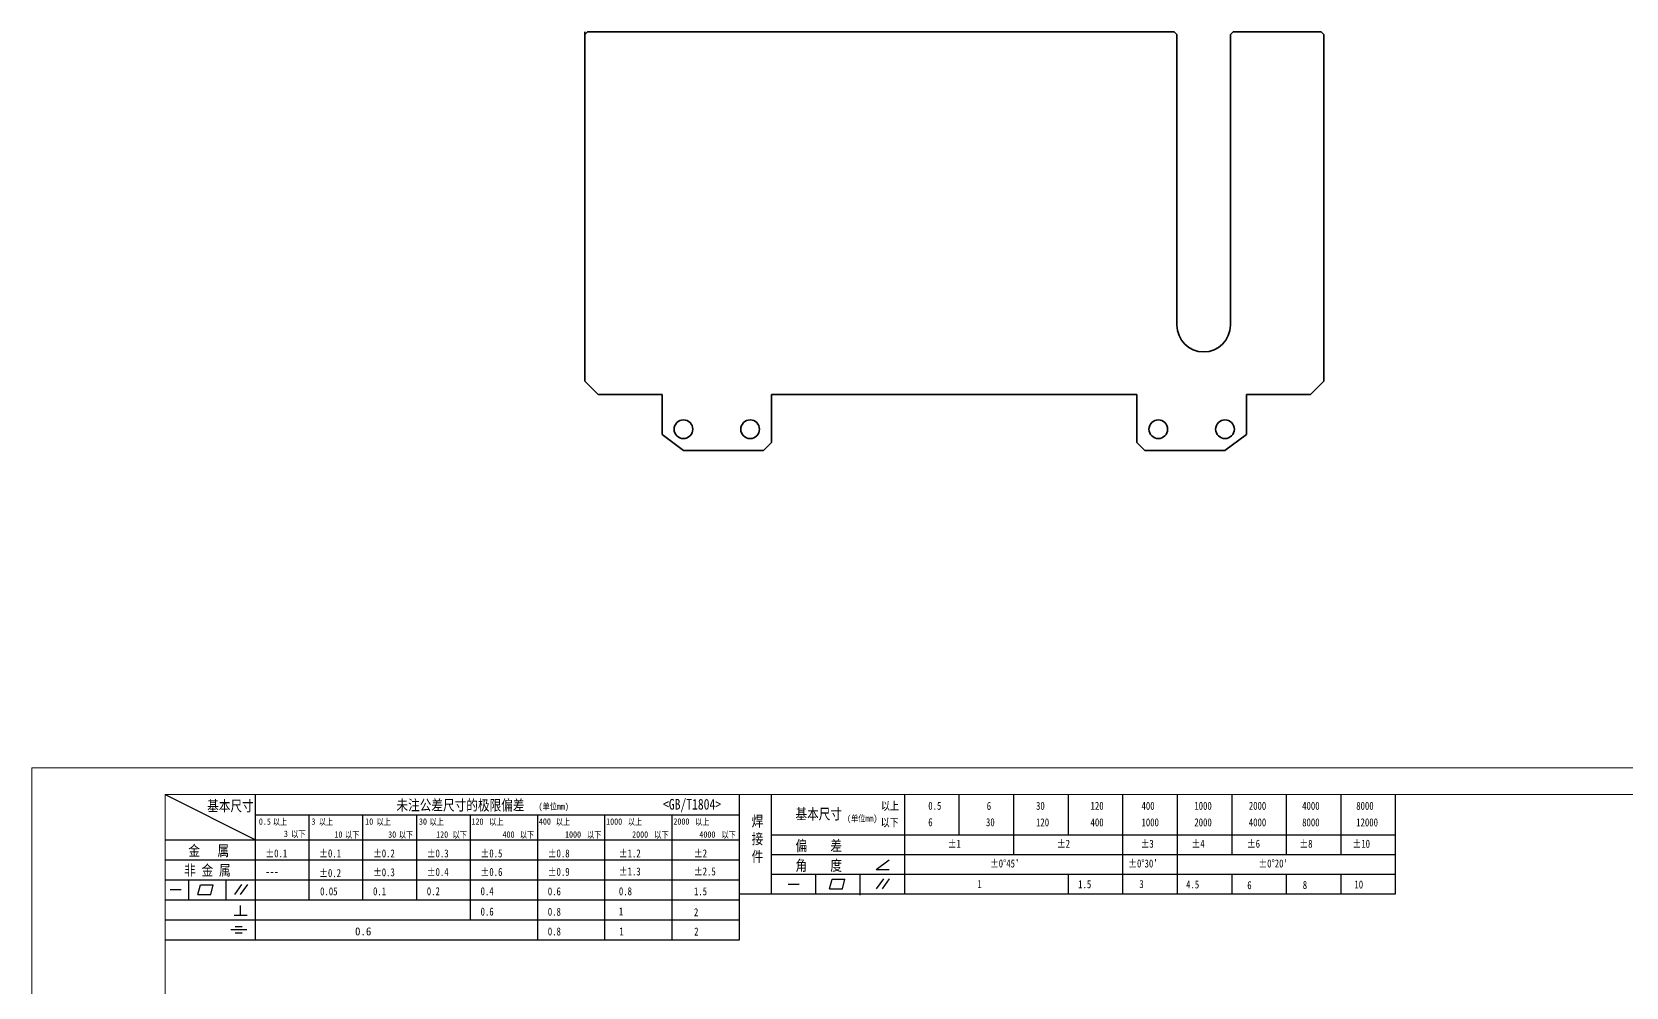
# Model space of a CAD drawing. Header units: millimetres. Extents: x 1333 to 38145, y -42879 to -3789.
# Drawn here: x 19424 to 20022, y -4938 to -4580 of the extents above; entities that cross this region are included whole.
import ezdxf

# ---------------------------------------------------------------- set-up
doc = ezdxf.new("R2010")
doc.units = ezdxf.units.MM
doc.header["$LTSCALE"] = 0.5
doc.layers.add('图\\M+19E79\\M+195B6\\M+18E9A', color=7, linetype='Continuous')
doc.layers.add('图框', color=7, linetype='Continuous', lineweight=18)
doc.layers.add('粗实线', color=7, linetype='Continuous', lineweight=35)
doc.layers.add('打印-禁用', color=7, linetype='Continuous', lineweight=15, plot=False)
doc.styles.add('国标', font='simfang.ttf', dxfattribs={"width": 0.8})

# ---------------------------------------------------------------- blocks, each defined once
blk = doc.blocks.new('GZDEH零件A3图框V01版')
at = {"layer": '图\\M+19E79\\M+195B6\\M+18E9A', "color": 9}
for p, q in [((2882.49, -1554.46), (2899.37, -1562.92)), ((2899.37, -1581.67), (2899.37, -1554.46)), ((2990.09, -1581.67), (2990.09, -1554.46)), ((2996.09, -1573.08), (2996.09, -1554.46)), ((3021.09, -1561.98), (3021.09, -1554.46)), ((3031.31, -1561.98), (3031.31, -1554.46)), ((3041.53, -1561.98), (3041.53, -1554.46)), ((3051.75, -1561.98), (3051.75, -1554.46)), ((3061.98, -1561.98), (3061.98, -1554.46)), ((3072.2, -1561.98), (3072.2, -1554.46)), ((3082.42, -1561.98), (3082.42, -1554.46)), ((3092.64, -1561.98), (3092.64, -1554.46)), ((3102.86, -1561.98), (3102.86, -1554.46)), ((3113.09, -1573.08), (3113.09, -1554.46)), ((2899.37, -1558.24), (2990.09, -1558.24)), ((2909.45, -1574.17), (2909.45, -1558.24)), ((2919.53, -1574.17), (2919.53, -1558.24)), ((2929.61, -1574.17), (2929.61, -1558.24)), ((2939.69, -1577.92), (2939.69, -1558.24)), ((2952.29, -1581.67), (2952.29, -1558.24)), ((2964.89, -1581.67), (2964.89, -1558.24)), ((2977.49, -1581.67), (2977.49, -1558.24)), ((2996.09, -1561.98), (3113.09, -1561.98)), ((3021.09, -1573.08), (3021.09, -1561.98)), ((3041.53, -1565.68), (3041.53, -1561.98)), ((3061.98, -1573.08), (3061.98, -1561.98)), ((3072.2, -1573.08), (3072.2, -1561.98)), ((3082.42, -1565.68), (3082.42, -1561.98)), ((3092.64, -1565.68), (3092.64, -1561.98)), ((3102.86, -1565.68), (3102.86, -1561.98)), ((2882.49, -1562.92), (2990.09, -1562.92)), ((2996.09, -1565.68), (3113.09, -1565.68)), ((2882.49, -1566.67), (2990.09, -1566.67)), ((3015.75, -1568.51), (3018.15, -1566.66)), ((3015.75, -1568.51), (3018.15, -1568.51)), ((2882.49, -1570.42), (2990.09, -1570.42)), ((2886.92, -1574.12), (2886.92, -1570.42)), ((2888.59, -1573.16), (2889.07, -1571.37)), ((2889.07, -1571.37), (2891.48, -1571.37)), ((2891, -1573.16), (2891.48, -1571.37)), ((2893.91, -1574.12), (2893.91, -1570.42)), ((2895.52, -1573.16), (2896.85, -1571.3)), ((2896.6, -1573.16), (2897.94, -1571.3)), ((2996.09, -1569.38), (3113.09, -1569.38)), ((2999.26, -1571.23), (3001.32, -1571.23)), ((3004.42, -1573.08), (3004.42, -1569.38)), ((3006.97, -1572.12), (3007.45, -1570.33)), ((3007.45, -1570.33), (3009.86, -1570.33)), ((3009.39, -1572.12), (3009.86, -1570.33)), ((3012.75, -1573.08), (3012.75, -1569.38)), ((3015.81, -1572.12), (3017.15, -1570.26)), ((3016.89, -1572.12), (3018.23, -1570.26)), ((3051.75, -1573.08), (3051.75, -1569.38)), ((3082.42, -1573.08), (3082.42, -1569.48)), ((3092.64, -1573.08), (3092.64, -1569.38)), ((3102.86, -1573.08), (3102.86, -1569.38)), ((2882.49, -1574.17), (2990.09, -1574.17)), ((2883.43, -1572.27), (2885.49, -1572.27)), ((2888.59, -1573.16), (2891, -1573.16)), ((2990.09, -1573.08), (3113.09, -1573.08)), ((3006.97, -1572.12), (3009.39, -1572.12)), ((3012.75, -1573.33), (3012.75, -1573.08)), ((2895.42, -1577.05), (2897.81, -1577.05)), ((2896.58, -1577.05), (2896.58, -1575.28)), ((2882.49, -1577.92), (2990.09, -1577.92)), ((2894.79, -1579.77), (2897.77, -1579.77)), ((2895.57, -1579.17), (2896.92, -1579.17)), ((2895.57, -1580.37), (2896.93, -1580.37)), ((2882.49, -1581.67), (2990.09, -1581.67))]:
    blk.add_line(p, q, dxfattribs=at)
at = {"layer": '图框', "linetype": 'Continuous'}
for p, q in [((2882.49, -1554.46), (2882.49, -1832.96)), ((3272.49, -1554.46), (2882.49, -1554.46))]:
    blk.add_line(p, q, dxfattribs=at)
at = {"layer": '打印-禁用', "linetype": 'Continuous'}
for p, q in [((2857.49, -1549.46), (2857.49, -1846.46)), ((3277.49, -1549.46), (2857.49, -1549.46))]:
    blk.add_line(p, q, dxfattribs=at)
at = {"layer": '图\\M+19E79\\M+195B6\\M+18E9A', "color": 9, "style": '国标', "width": 0.8}
for s, height, p in [('基本尺寸', 2, (2890.33, -1557.58)), ('未注公差尺寸的极限偏差', 2, (2925.81, -1557.44)), ('<GB/T1804>', 2, (2975.78, -1557.27)), ('以上', 1.5, (3016.64, -1557.33)), ('0.5', 1.5, (3025.49, -1557.3)), ('6', 1.5, (3036.45, -1557.34)), ('30', 1.5, (3045.69, -1557.31)), ('120', 1.5, (3055.91, -1557.31)), ('400', 1.5, (3065.46, -1557.31)), ('1000', 1.5, (3075.36, -1557.31)), ('2000', 1.5, (3085.57, -1557.31)), ('4000', 1.5, (3095.57, -1557.31)), ('8000', 1.5, (3105.7, -1557.31)), ('30', 1.2, (2930.04, -1560.11)), ('基本尺寸', 2, (3000.6, -1559.1)), ('以下', 1.5, (3016.58, -1560.43)), ('6', 1.5, (3025.49, -1560.38)), ('30', 1.5, (3036.31, -1560.39)), ('120', 1.5, (3045.69, -1560.41)), ('400', 1.5, (3055.91, -1560.41)), ('1000', 1.5, (3065.46, -1560.41)), ('2000', 1.5, (3075.36, -1560.41)), ('4000', 1.5, (3085.57, -1560.41)), ('8000', 1.5, (3095.57, -1560.41)), ('12000', 1.5, (3105.7, -1560.41)), ('金   属', 2, (2886.82, -1565.98)), ('±0.1', 1.5, (2901.27, -1566.23)), ('±0.1', 1.5, (2911.35, -1566.23)), ('±0.2', 1.5, (2921.43, -1566.23)), ('±0.3', 1.5, (2931.51, -1566.23)), ('±0.5', 1.5, (2941.59, -1566.23)), ('±0.8', 1.5, (2954.19, -1566.23)), ('±1.2', 1.5, (2967.51, -1566.23)), ('±2', 1.5, (2981.58, -1566.23)), ('偏    差', 2, (3000.6, -1565.04)), ('±1', 1.5, (3029.16, -1564.42)), ('±2', 1.5, (3049.61, -1564.42)), ('±3', 1.5, (3065.3, -1564.42)), ('±4', 1.5, (3074.85, -1564.42)), ('±6', 1.5, (3085.22, -1564.42)), ('±8', 1.5, (3095.06, -1564.42)), ('±10', 1.5, (3105.02, -1564.42)), ('非 金 属', 2, (2886.02, -1569.65)), ('±0.2', 1.5, (2911.35, -1569.92)), ('±0.3', 1.5, (2921.43, -1569.77)), ('±0.4', 1.5, (2931.51, -1569.71)), ('±0.6', 1.5, (2941.59, -1569.71)), ('±0.9', 1.5, (2954.19, -1569.68)), ('±1.3', 1.5, (2967.51, -1569.62)), ('±2.5', 1.5, (2981.58, -1569.61)), ('角    度', 2, (3000.6, -1568.74)), ("±0%%D45'", 1.5, (3037.06, -1568.12)), ("±0%%D30'", 1.5, (3062.98, -1568.12)), ("±0%%D20'", 1.5, (3087.38, -1568.12)), ('---', 1.5, (2901.27, -1569.65)), ('1', 1.5, (3034.69, -1571.98)), ('1.5', 1.5, (3053.59, -1572.01)), ('3', 1.5, (3065.05, -1571.98)), ('4.5', 1.5, (3073.82, -1572.05)), ('6', 1.5, (3085.28, -1572.19)), ('8', 1.5, (3095.68, -1572.15)), ('10', 1.5, (3105.36, -1572.06)), ('0.1', 1.5, (2921.43, -1573.34)), ('0.2', 1.5, (2931.51, -1573.33)), ('0.4', 1.5, (2941.59, -1573.33)), ('0.6', 1.5, (2954.19, -1573.35)), ('0.8', 1.5, (2967.51, -1573.33)), ('1.5', 1.5, (2981.58, -1573.34)), ('0.6', 1.5, (2941.59, -1577.14)), ('0.8', 1.5, (2954.19, -1577.17)), ('1', 1.5, (2967.51, -1577.12)), ('2', 1.5, (2981.58, -1577.26)), ('0.8', 1.5, (2954.19, -1580.87)), ('1', 1.5, (2967.59, -1580.86)), ('2', 1.5, (2981.62, -1580.89))]:
    blk.add_text(s, height=height, dxfattribs=at).set_placement(p)
at = {"layer": '图\\M+19E79\\M+195B6\\M+18E9A', "color": 9, "lineweight": 15, "style": '国标', "width": 0.8}
for s, p in [('(单位mm)', (2952.44, -1557.27)), ('0.5', (2900.03, -1560.11)), ('以上', (2902.64, -1560.16)), ('3', (2909.88, -1560.11)), ('以上', (2911.25, -1560.16)), ('10', (2919.96, -1560.11)), ('以上', (2922.09, -1560.16)), ('以上', (2932.02, -1560.16)), ('120', (2939.88, -1560.11)), ('以上', (2943.21, -1560.16)), ('400', (2952.52, -1560.11)), ('以上', (2955.68, -1560.16)), ('1000', (2965.12, -1560.11)), ('以上', (2969.16, -1560.16)), ('2000', (2977.72, -1560.11)), ('以上', (2981.8, -1560.16)), ('(单位mm)', (3010.27, -1559.51)), ('3', (2904.73, -1562.41)), ('以下', (2906.1, -1562.46)), ('10', (2914.19, -1562.54)), ('以下', (2916.18, -1562.59)), ('30', (2924.27, -1562.54)), ('以下', (2926.26, -1562.59)), ('120', (2933.26, -1562.54)), ('以下', (2936.34, -1562.59)), ('400', (2945.7, -1562.54)), ('以下', (2948.94, -1562.59)), ('1000', (2957.41, -1562.54)), ('以下', (2961.54, -1562.59)), ('2000', (2969.99, -1562.54)), ('以下', (2974.14, -1562.59)), ('4000', (2982.59, -1562.54)), ('以下', (2986.74, -1562.59))]:
    blk.add_text(s, height=1.2, dxfattribs=at).set_placement(p)
at = {"layer": '图\\M+19E79\\M+195B6\\M+18E9A', "color": 9, "lineweight": 13, "style": '国标'}
blk.add_text('0.6', height=1.5, dxfattribs=at).set_placement((2918.05, -1580.85))
at = {"layer": '图\\M+19E79\\M+195B6\\M+18E9A', "color": 9, "insert": (2992.39, -1558.41), "char_height": 2, "width": 3.1877, "attachment_point": 1, "style": '国标'}
blk.add_mtext('焊\\P接\\P件', dxfattribs=at)
at = {"layer": '图\\M+19E79\\M+195B6\\M+18E9A', "color": 9, "insert": (2911.51, -1573.37), "char_height": 1.5, "attachment_point": 7, "style": '国标'}
blk.add_mtext_dynamic_manual_height_columns('0.05', width=5.1982, gutter_width=12.5, heights=[0], dxfattribs=at)
blk = doc.blocks.new('DEH A3')
at = {"layer": '图框'}
blk.add_blockref('GZDEH零件A3图框V01版', (-2857.49, 1846.46), dxfattribs=at)

msp = doc.modelspace()

# ---------------------------------------------------------------- linework, layer by layer
at = {"layer": '粗实线', "lineweight": 35}
for p, q in [((19631.235, -4580.282), (19631.235, -4711.282)), ((19687.235, -4580.282), (19632.235, -4580.282)), ((19665.235, -4580.282), (19632.235, -4580.282)), ((19709.235, -4580.282), (19830.235, -4580.282)), ((19853.235, -4690.282), (19853.235, -4581.282)), ((19873.235, -4581.282), (19873.235, -4690.282)), ((19874.235, -4580.282), (19907.235, -4580.282)), ((19874.235, -4580.282), (19907.235, -4580.282)), ((19908.235, -4711.282), (19908.235, -4581.282)), ((19660.235, -4716.282), (19636.235, -4716.282)), ((19830.235, -4716.282), (19709.235, -4716.282)), ((19879.235, -4716.282), (19903.235, -4716.282)), ((19668.235, -4737.282), (19698.235, -4737.282)), ((19871.235, -4737.282), (19841.235, -4737.282))]:
    msp.add_line(p, q, dxfattribs=at)
at = {"layer": '粗实线', "lineweight": 35, "ltscale": 0.035355}
for p, q in [((19631.235, -4581.282), (19632.235, -4580.282)), ((19852.235, -4580.282), (19853.235, -4581.282)), ((19874.235, -4580.282), (19873.235, -4581.282)), ((19908.235, -4581.282), (19907.235, -4580.282))]:
    msp.add_line(p, q, dxfattribs=at)
at = {"layer": '粗实线', "lineweight": 35, "ltscale": 0.425}
for p, q in [((19704.235, -4580.282), (19687.235, -4580.282)), ((19835.235, -4580.282), (19852.235, -4580.282))]:
    msp.add_line(p, q, dxfattribs=at)
at = {"layer": '粗实线', "lineweight": 35, "ltscale": 0.1}
for p, q in [((19704.235, -4580.282), (19708.235, -4580.282)), ((19709.235, -4580.282), (19705.235, -4580.282)), ((19834.235, -4580.282), (19830.235, -4580.282)), ((19835.235, -4580.282), (19831.235, -4580.282)), ((19708.235, -4716.282), (19704.235, -4716.282)), ((19705.235, -4716.282), (19709.235, -4716.282)), ((19830.235, -4716.282), (19834.235, -4716.282)), ((19831.235, -4716.282), (19835.235, -4716.282))]:
    msp.add_line(p, q, dxfattribs=at)
at = {"layer": '粗实线', "lineweight": 35, "ltscale": 0.05}
for p, q in [((19834.235, -4580.282), (19832.235, -4580.282)), ((19660.235, -4716.282), (19660.235, -4718.282)), ((19660.235, -4718.282), (19660.235, -4731.282)), ((19701.235, -4718.282), (19701.235, -4716.282)), ((19701.235, -4718.282), (19701.235, -4734.282)), ((19838.235, -4718.282), (19838.235, -4716.282)), ((19838.235, -4718.282), (19838.235, -4734.282)), ((19879.235, -4716.282), (19879.235, -4718.282)), ((19879.235, -4718.282), (19879.235, -4731.282))]:
    msp.add_line(p, q, dxfattribs=at)
at = {"layer": '粗实线', "lineweight": 35, "ltscale": 0.176777}
for p, q in [((19636.235, -4716.282), (19631.235, -4711.282)), ((19903.235, -4716.282), (19908.235, -4711.282))]:
    msp.add_line(p, q, dxfattribs=at)
at = {"layer": '粗实线', "lineweight": 35, "ltscale": 0.075}
for p, q in [((19704.235, -4716.282), (19701.235, -4716.282)), ((19835.235, -4716.282), (19838.235, -4716.282))]:
    msp.add_line(p, q, dxfattribs=at)
at = {"layer": '粗实线', "lineweight": 35, "ltscale": 0.25}
for p, q in [((19660.235, -4731.282), (19660.235, -4721.282)), ((19879.235, -4731.282), (19879.235, -4721.282)), ((19668.235, -4737.282), (19660.235, -4731.282)), ((19871.235, -4737.282), (19879.235, -4731.282))]:
    msp.add_line(p, q, dxfattribs=at)
at = {"layer": '粗实线', "lineweight": 35, "ltscale": 0.325}
for p, q in [((19701.235, -4721.282), (19701.235, -4734.282)), ((19838.235, -4721.282), (19838.235, -4734.282))]:
    msp.add_line(p, q, dxfattribs=at)
at = {"layer": '粗实线', "lineweight": 35, "ltscale": 0.106066}
for p, q in [((19698.235, -4737.282), (19701.235, -4734.282)), ((19841.235, -4737.282), (19838.235, -4734.282))]:
    msp.add_line(p, q, dxfattribs=at)
at = {"layer": '粗实线', "lineweight": 35}
for centre in [(19668.235, -4729.282), (19693.235, -4729.282), (19846.235, -4729.282), (19871.235, -4729.282)]:
    msp.add_circle(centre, 3.5, dxfattribs=at)
msp.add_arc((19863.235, -4690.282), 10, 180, 0, dxfattribs=at)

# ---------------------------------------------------------------- block references
at = {"layer": '图框', "xscale": 2, "yscale": 2, "zscale": 2}
msp.add_blockref('DEH A3', (19424.003, -5450.289), dxfattribs=at)

doc.saveas('drawing.dxf')
